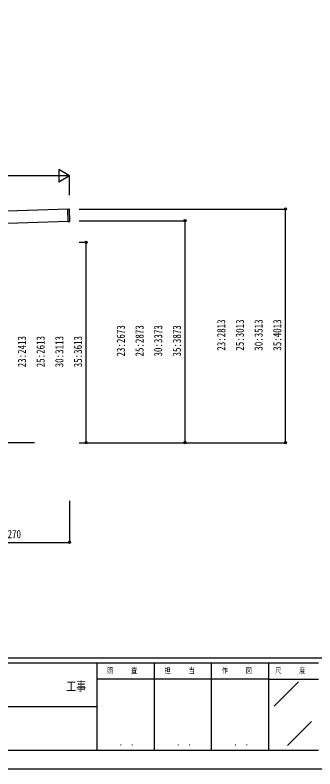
# Model space of a CAD drawing. Units: millimetres, scale not verified. Extents: x -12615 to 12615, y -8910 to 8910.
# Drawn here: x 2901 to 6513, y -8910 to 166 of the extents above; entities that cross this region are included whole.
import ezdxf
from ezdxf.enums import TextEntityAlignment as Align

# ---------------------------------------------------------------- set-up
doc = ezdxf.new("R2010")
doc.units = ezdxf.units.MM
doc.header["$LTSCALE"] = 40
for name, color, linetype in [('0-4_YKK_13', 4, 'Continuous'), ('0-5_YKK_A1', 4, 'Continuous'), ('0-6_YKK_D', 6, 'Continuous'), ('0-7_YKK_ZWAK', 7, 'Continuous')]:
    doc.layers.add(name, color=color, linetype=linetype)
doc.styles.add('ＭＳ ゴシック', font='')
doc.styles.get('ＭＳ ゴシック').set_extended_font_data('MS Gothic')

msp = doc.modelspace()

# ---------------------------------------------------------------- linework, layer by layer
at = {"layer": '0-4_YKK_13'}
for p, q in [((3535.16, -2169.27), (3554.15, -2168.63)), ((3540.16, -2319.18), (3535.16, -2169.27)), ((3560.11, -2317.52), (3555.18, -2169.6)), ((3540.16, -2319.18), (3559.15, -2318.55))]:
    msp.add_line(p, q, dxfattribs=at)
for centre, start, end in [((3554.18, -2169.63), 1.90915, 91.90915), ((3559.11, -2317.55), 271.90915, 1.90915)]:
    msp.add_arc(centre, 1, start, end, dxfattribs=at)
at = {"layer": '0-5_YKK_A1'}
for p, q in [((3535.23, -2171.27), (-2367.11, -2367.98)), ((-2362.28, -2512.9), (3540.06, -2316.15)), ((3134.91, -4982.25), (2350.36, -4982.12))]:
    msp.add_line(p, q, dxfattribs=at)
at = {"layer": '0-6_YKK_D'}
for p, q in [((3557.54, -1769.13), (3427.64, -1694.13)), ((3427.64, -1694.13), (3427.64, -1844.13)), ((3407.54, -1769.13), (-2235.46, -1769.13)), ((3557.54, -1769.13), (3297.73, -1769.13)), ((3557.54, -1769.13), (3427.64, -1844.13)), ((3557.54, -2000.93), (3557.54, -1768.13)), ((3671.39, -2169.13), (6158.54, -2169.13)), ((6157.54, -4982.25), (6157.54, -2169.13)), ((3672.39, -2309.25), (4949.54, -2309.25)), ((4948.54, -4982.25), (4948.54, -2309.25)), ((3671.39, -2569.25), (3758.54, -2569.25)), ((3757.54, -4982.25), (3757.54, -2569.25)), ((3671.39, -4982.25), (3758.54, -4982.25)), ((3671.39, -4982.25), (6158.54, -4982.25)), ((3672.39, -4982.25), (4949.54, -4982.25)), ((3557.54, -5682.25), (3557.54, -6183.25)), ((2288.03, -6182.25), (3557.54, -6182.25))]:
    msp.add_line(p, q, dxfattribs=at)
for centre in [(6157.54, -2169.13), (4948.54, -2309.25), (3757.54, -2569.25), (3757.54, -4982.25), (4948.54, -4982.25), (6157.54, -4982.25), (3557.54, -6182.25)]:
    msp.add_circle(centre, 12.75, dxfattribs=at)
at = {"layer": '0-7_YKK_ZWAK'}
for p, q in [((11685.06, -7575), (-11714.94, -7575)), ((3885.06, -7635), (-14.94, -7635)), ((4575.06, -7635), (4575.06, -8685)), ((5265.06, -7635), (5265.06, -8685)), ((5955.06, -7635), (5955.06, -8685)), ((6555.06, -7635), (5955.06, -7635)), ((5955.06, -7830), (3885.06, -7830)), ((5955.06, -7830), (6555.06, -7830)), ((6021.31, -8154.87), (6315.11, -7861.08)), ((-14.94, -8160), (3885.06, -8160)), ((6182.02, -8627.97), (6470.68, -8339.3)), ((-14.94, -8685), (3885.06, -8685)), ((3885.06, -8685), (5955.06, -8685)), ((5955.06, -8685), (6555.06, -8685))]:
    msp.add_line(p, q, dxfattribs=at)
msp.add_lwpolyline([(-12615, -8910), (12615, -8910), (12615, 8910), (-12615, 8910)], close=True, dxfattribs=at)
msp.add_lwpolyline([(5955.06, -7635), (3885.06, -7635), (3885.06, -8685)], dxfattribs=at)

# ---------------------------------------------------------------- texts
at = {"layer": '0-6_YKK_D', "style": 'ＭＳ ゴシック', "width": 0.8}
for s, p in [('23:2813', (5462.54, -3874.49)), ('25:3013', (5687.54, -3874.49)), ('30:3513', (5912.54, -3874.49)), ('35:4013', (6137.54, -3874.49)), ('23:2673', (4253.54, -3944.55)), ('25:2873', (4478.54, -3944.55)), ('30:3373', (4703.54, -3944.55)), ('35:3873', (4928.54, -3944.55)), ('23:2413', (3062.54, -4074.55)), ('25:2613', (3287.54, -4074.55)), ('30:3113', (3512.54, -4074.55)), ('35:3613', (3737.54, -4074.55))]:
    msp.add_text(s, height=98.97, rotation=90, dxfattribs=at).set_placement(p, align=Align.BOTTOM_LEFT)
msp.add_text('1270', height=98.97, dxfattribs=at).set_placement((2757.18, -6162.25), align=Align.BOTTOM_LEFT)
at = {"layer": '0-7_YKK_ZWAK', "style": 'ＭＳ ゴシック', "width": 0.8}
for s, height, p in [('照     査', 65.98, (4009.26, -7777.5)), ('担     当', 65.98, (4701.66, -7777.5)), ('作     図', 65.98, (5391.66, -7777.5)), ('尺     度', 65.98, (6034.26, -7777.5)), ('工事', 110, (3517, -8002.4)), ('． ．', 77.75, (4155, -8653.06)), ('． ．', 77.75, (4845, -8653.06)), ('． ．', 77.75, (5535, -8653.06))]:
    msp.add_text(s, height=height, dxfattribs=at).set_placement(p, align=Align.BOTTOM_LEFT)

doc.saveas('drawing.dxf')
